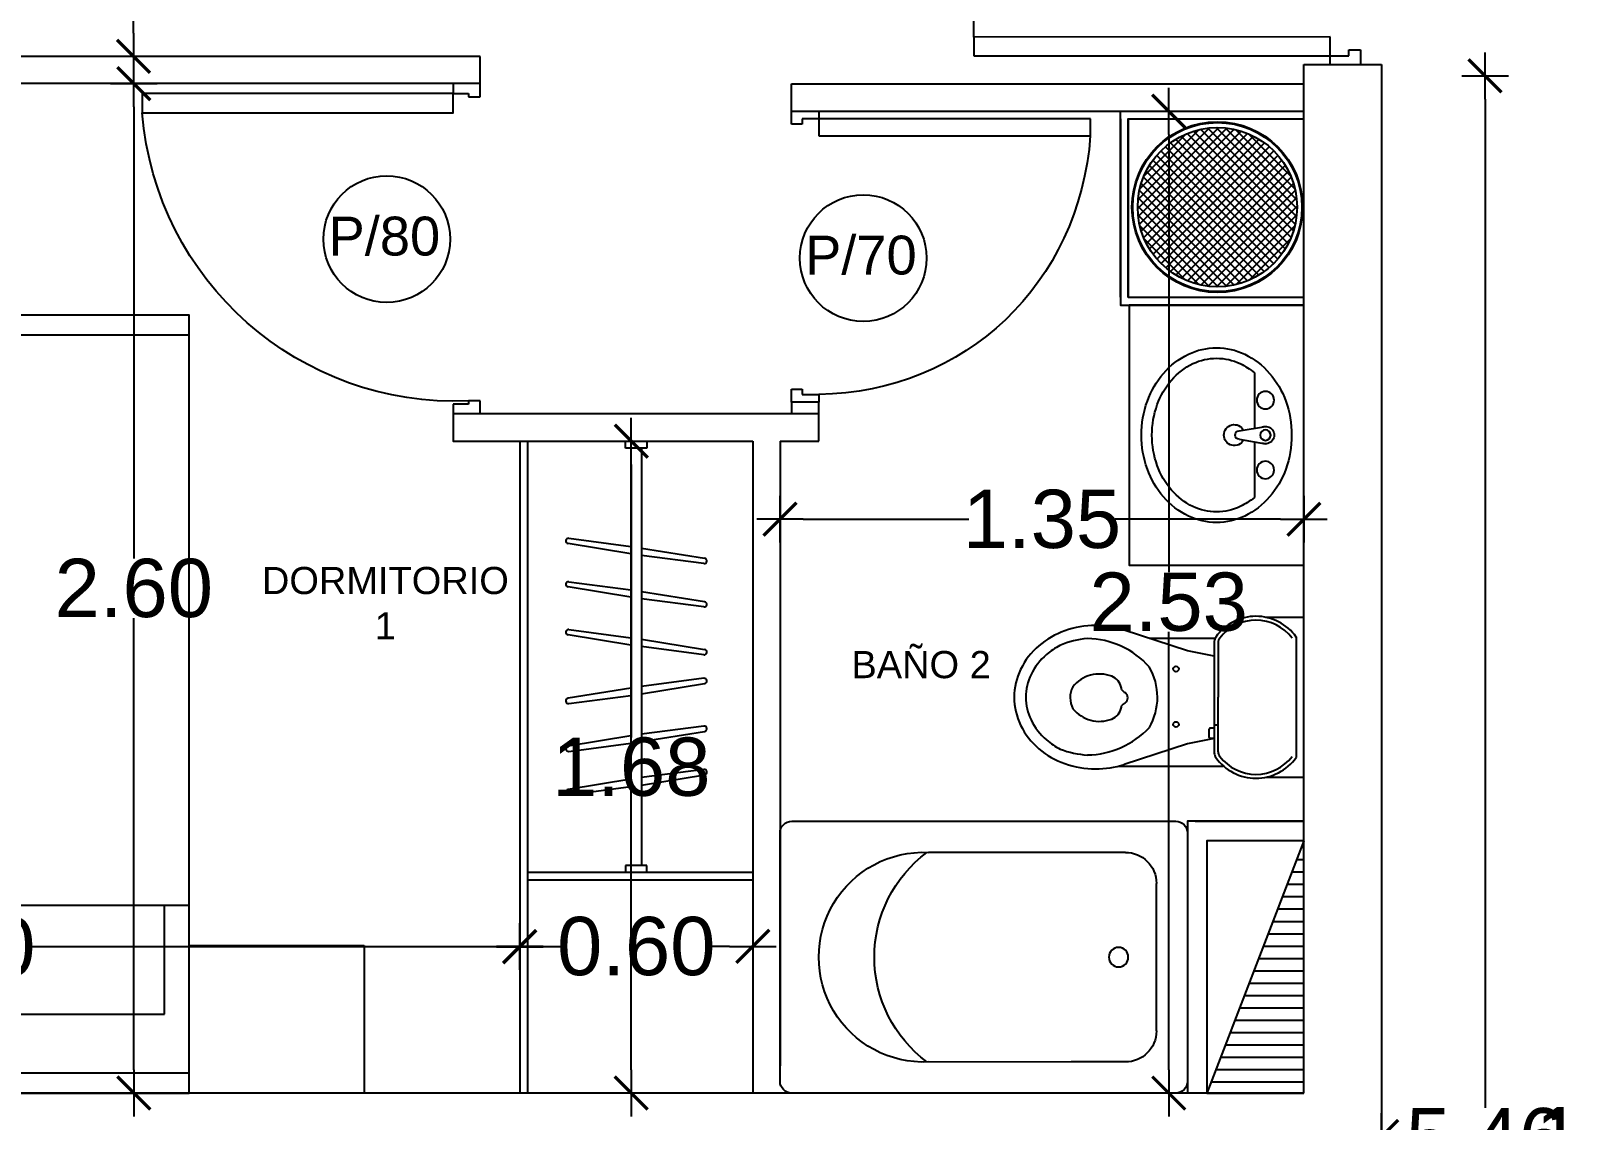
# Model space of a CAD drawing. Header units: millimetres. Extents: x 1217 to 2428, y 234 to 644.
# Drawn here: x 2355.761 to 2359.741, y 478.959 to 481.761 of the extents above; entities that cross this region are included whole.
import ezdxf

# ---------------------------------------------------------------- set-up
doc = ezdxf.new("R2010")
doc.units = ezdxf.units.MM
doc.layers.get('0').update_dxf_attribs({"lineweight": 5})
for name, color, linetype in [('0.1', 251, 'Continuous'), ('0.3', 6, 'Continuous'), ('ARTEFACTOS', 4, 'Continuous'), ('COTAS INTERIORES', 3, 'Continuous'), ('Ejes', 8, 'Continuous'), ('muros', 7, 'Continuous'), ('PUERTAS', 2, 'Continuous'), ('SHAFT', 3, 'Continuous'), ('Texto', 1, 'Continuous')]:
    doc.layers.add(name, color=color, linetype=linetype)
doc.styles.add('INTERARQ', font='arial.ttf')
doc.styles.get("Standard").update_dxf_attribs({"font": 'arial.ttf'})
doc.dimstyles.new('ESCALA_1-50', dxfattribs={"dimtxt": 0.15, "dimasz": 0.06, "dimexe": 0.18, "dimexo": 0.0625, "dimgap": 0, "dimtad": 0, "dimtih": 1, "dimtoh": 1, "dimzin": 0, "dimdsep": 46, "dimtxsty": 'INTERARQ', "dimblk": 'DIMTICK', "dimcen": 0, "dimse1": 1, "dimse2": 1, "dimclrd": 256, "dimclre": 1, "dimclrt": 2, "dimadec": 0, "dimazin": 0, "dimtfac": 4.5, "dimtofl": 0, "dimtmove": 2, "dimatfit": 3, "dimldrblk": 'DIMTICK', "dimfxl": 1, "dimtolj": 1, "dimtzin": 0, "dimarcsym": 0})

# ---------------------------------------------------------------- blocks, each defined once
blk = doc.blocks.new('FGFGFGFG')
at = {"layer": 'PUERTAS'}
for p, q in [((381629.7039, 7752655.4584), (381629.6607, 7752655.4584)), ((381629.6607, 7752655.4584), (381629.6608, 7752654.6488)), ((381629.704, 7752654.638), (381629.7039, 7752655.4584)), ((381629.6608, 7752654.6488), (381629.6608, 7752654.5949)), ((381630.4704, 7752654.5949), (381630.4704, 7752654.6488)), ((381629.6406, 7752654.638), (381629.6608, 7752654.638)), ((381629.6608, 7752654.638), (381629.704, 7752654.638)), ((381630.4906, 7752654.638), (381630.4704, 7752654.638)), ((381629.6608, 7752654.5949), (381629.6742, 7752654.5949)), ((381629.6742, 7752654.5949), (381629.6742, 7752654.568)), ((381630.4569, 7752654.5949), (381630.4704, 7752654.5949)), ((381630.4569, 7752654.568), (381630.4569, 7752654.5949)), ((381629.6742, 7752654.568), (381629.6406, 7752654.568)), ((381630.4906, 7752654.568), (381630.4569, 7752654.568))]:
    blk.add_line(p, q, dxfattribs=at)
at = {"layer": 'PUERTAS', "extrusion": (0, 0, -1)}
blk.add_ellipse((381629.5735, 7752654.5673), major_axis=(0.7057, 0.6681), ratio=0.836444, start_param=-0.755704, end_param=0.755704, dxfattribs=at)
blk = doc.blocks.new('P80')
at = {"layer": 'PUERTAS'}
for p, q in [((-0.07, 0.825), (-0.07, 0.85)), ((0, 0.85), (0, 0.8162)), ((-0.03, 0.825), (-0.07, 0.825)), ((-0.03, 0.8162), (-0.03, 0.825)), ((0, 0.8162), (-0.03, 0.8162)), ((-0.07, 0.025), (-0.03, 0.025)), ((-0.07, 0), (-0.07, 0.025)), ((-0.03, 0.0338), (0, 0.0338)), ((-0.03, 0.025), (-0.03, 0.0338)), ((0, 0.0338), (0, 0))]:
    blk.add_line(p, q, dxfattribs=at)
blk.add_lwpolyline([(-0.87, 0.075), (-0.07, 0.075), (-0.07, 0.025), (-0.87, 0.025)], close=True, dxfattribs=at)
blk.add_arc((-0.0663, 0.0108), 0.8063, 87.4193, 175.4329, dxfattribs=at)
blk = doc.blocks.new('Cama 2Pl')
at = {"layer": 'ARTEFACTOS'}
for p, q in [((-1.9512, -0.8), (-1.9512, 0.8)), ((-0.4826, 0.8), (-0.4826, -0.3174)), ((-0.0508, 0.8), (-0.0508, -0.8)), ((-0.2032, 0.7365), (-0.4826, 0.7365)), ((-0.2032, 0.0381), (-0.2032, 0.7365)), ((0, 0), (-2.002, 0)), ((-0.4826, 0.0381), (-0.2032, 0.0381)), ((-0.2032, -0.0381), (-0.4826, -0.0381)), ((-0.2032, -0.7365), (-0.2032, -0.0381)), ((-0.4826, -0.3174), (-0.9652, -0.8)), ((-0.9652, -0.8), (-0.9652, -0.3174)), ((-0.9652, -0.3174), (-0.4826, -0.3174)), ((-0.5842, -0.419), (-0.5842, -0.7365)), ((-0.5842, -0.7365), (-0.2032, -0.7365))]:
    blk.add_line(p, q, dxfattribs=at)
for points in [[(-0.38, 1.25), (0, 1.25), (0, 0.8), (-0.38, 0.8), (-0.38, 1.25)], [(-0.38, -1.25), (0, -1.25), (0, -0.8), (-0.38, -0.8), (-0.38, -1.25)]]:
    blk.add_lwpolyline(points, dxfattribs=at)
blk.add_lwpolyline([(0, -0.8), (0, 0.8), (-2.002, 0.8), (-2.002, -0.8)], close=True, dxfattribs=at)
blk = doc.blocks.new('Van1-pla')
at = {"color": 8}
for p, q in [((-1.41, 37.99), (-2.71, 45.49)), ((0.99, 37.99), (2.29, 45.49)), ((-2.16, 42.32), (-18.03, 42.32)), ((17.6, 42.32), (1.74, 42.32))]:
    blk.add_line(p, q, dxfattribs=at)
blk.add_lwpolyline([(-25.21, 31.5, 0.112687), (-23.37, 23.44, 0.103282), (-17.89, 16.3, 0.092276), (-9.94, 11.68, 0.085761), (-0.21, 10, 0.085761), (9.52, 11.68, 0.092276), (17.47, 16.3, 0.103282), (22.95, 23.44, 0.112687), (24.79, 31.5, 0.112687), (22.95, 39.56, 0.103282), (17.47, 46.7, 0.092276), (9.52, 51.32, 0.085761), (-0.21, 53, 0.085761), (-9.94, 51.32, 0.092276), (-17.89, 46.7, 0.103282), (-23.37, 39.56, 0.112687)], format="xyb", close=True, dxfattribs=at)
for points in [[(-18.03, 42.32, 0.063934), (-20.67, 38.26, 0.112687), (-22.21, 31.5, 0.112687)], [(-22.21, 31.5, 0.112687), (-20.67, 24.74, 0.103282), (-15.93, 18.57, 0.092276), (-8.94, 14.51, 0.085761), (-0.21, 13, 0.085761), (8.51, 14.51, 0.092276), (15.51, 18.57, 0.103282), (20.25, 24.74, 0.112687), (21.79, 31.5, 0.112687), (20.25, 38.26, 0.063934), (17.6, 42.32, 0.092276)]]:
    blk.add_lwpolyline(points, format="xyb", dxfattribs=at)
for centre, radius in [((-10.21, 45.49), 2.5), ((-0.21, 45.49), 1.5), ((9.79, 45.49), 2.5)]:
    blk.add_circle(centre, radius, dxfattribs=at)
for centre, radius, start, end in [((-0.21, 45.49), 2.5, 340.3329, 199.6671), ((-0.21, 36.6), 3, 118.1824, 61.8176), ((-0.21, 37.99), 1.2, 180, 0)]:
    blk.add_arc(centre, radius, start, end, dxfattribs=at)
blk = doc.blocks.new('vmxvm')
at = {"layer": 'ARTEFACTOS'}
for p, q in [((384488.8948, 7753140.0279, 0), (384489.2744, 7753140.0279, 0)), ((384488.8149, 7753139.9479, 0), (384488.8149, 7753139.8085, 0)), ((384489.3543, 7753139.9479, 0), (384489.3543, 7753139.8085, 0)), ((384488.735, 7753139.8085, 0), (384488.735, 7753139.089, 0)), ((384488.8149, 7753139.8085, 0), (384488.8146, 7753139.4288, 0)), ((384489.3543, 7753139.8085, 0), (384489.3543, 7753139.441, 0)), ((384489.4342, 7753139.089, 0), (384489.4342, 7753139.8085, 0)), ((384488.765, 7753139.059, 0), (384489.4042, 7753139.059, 0))]:
    blk.add_line(p, q, dxfattribs=at)
at = {"layer": 'ARTEFACTOS', "elevation": 0}
blk.add_lwpolyline([(384489.4342, 7753139.8085), (384489.4342, 7753140.0778, 0.414214), (384489.4042, 7753140.1078), (384488.765, 7753140.1078, 0.414214), (384488.735, 7753140.0778), (384488.735, 7753139.8085)], format="xyb", dxfattribs=at)
at = {"layer": 'ARTEFACTOS'}
blk.add_circle((384489.0846, 7753139.9305, 0), 0.025, dxfattribs=at)
for centre, radius, start, end in [((384488.8948, 7753139.9479, 0), 0.0799, 90, 180), ((384489.2744, 7753139.9479, 0), 0.0799, 0, 90), ((384489.0846, 7753139.4288, 0), 0.27, 177.4079, 2.5921), ((384489.0846, 7753139.6386, 0), 0.3366, 216.7598, 323.2402), ((384488.765, 7753139.089, 0), 0.03, 180, 270), ((384489.4042, 7753139.089, 0), 0.03, 270, 0)]:
    blk.add_arc(centre, radius, start, end, dxfattribs=at)
blk = doc.blocks.new('wc')
at = {"layer": 'ARTEFACTOS', "color": 8}
for p, q in [((0.0667, 0.3584), (-0.0303, 0.3584)), ((0.4474, 0.3297), (0.1774, 0.3297)), ((0.2693, 0.2723), (0.4328, 0.3255)), ((-0.0104, -0.0028), (-0.0104, 0.3078)), ((0.1906, 0.2929), (0.1906, 0.1525)), ((0.2006, 0.0088), (0.2006, 0.2962)), ((0.2006, 0.2586), (0.2693, 0.2723)), ((0.2006, 0.2584), (0.2115, 0.2584)), ((0.2135, 0.2564), (0.2135, 0.2345)), ((0.2006, 0.2232), (0.1906, 0.2232)), ((0.2006, 0.2325), (0.2115, 0.2325)), ((0.1906, 0.0121), (0.1906, 0.1525)), ((0.2006, 0.0464), (0.2693, 0.0327)), ((0.1867, 0.0003), (0.1863, 0.0003)), ((0.3689, 0.0003), (0.1987, 0.0003)), ((0.2693, 0.0327), (0.4328, -0.0205)), ((0.0684, -0.0537), (-0.0303, -0.0537))]:
    blk.add_line(p, q, dxfattribs=at)
for centre in [(0.2994, 0.2224), (0.2994, 0.0796)]:
    blk.add_circle(centre, 0.00699, dxfattribs=at)
for centre, radius, start, end in [((0.0933, 0.2339), 0.1272, 35.4669, 144.5331), ((0.0933, 0.2339), 0.1172, 37.3062, 142.6938), ((0.5066, 0.0988), 0.2384, 90, 108.0194), ((0.5066, 0.0988), 0.2384, 70.5417, 90), ((0.5159, 0.125), 0.2106, 49.5378, 70.5417), ((0.1706, 0.2929), 0.02, 0, 37.3062), ((0.1806, 0.2962), 0.02, 0, 35.4669), ((0.5327, 0.0739), 0.2274, 91.2506, 136.4359), ((0.5124, 0.0619), 0.2399, 69.233, 86.3288), ((0.5159, 0.125), 0.1806, 49.5378, 63.1436), ((0.5301, 0.1418), 0.1886, 25.9026, 49.5378), ((0.2115, 0.2564), 0.002, 0, 90), ((0.5301, 0.1418), 0.1586, 25.9026, 49.5378), ((0.2115, 0.2345), 0.002, 270, 0), ((0.5031, 0.1526), 0.156, 149.9827, 210.1211), ((0.4793, 0.1715), 0.0399, 110.9889, 170.0192), ((0.4966, 0.1263), 0.0883, 39.3794, 110.9889), ((0.5522, 0.1525), 0.1341, 0, 25.9026), ((0.5522, 0.1525), 0.164, 0, 25.9026), ((0.4398, 0.1536), 0.0161, 125.934, 233.3996), ((0.4202, 0.187), 0.0227, 296.4163, 327.7225), ((0.5047, 0.167), 0.0658, 170.0192, 173.1517), ((0.5102, 0.1534), 0.0618, 333.0725, 27.908), ((0.4202, 0.1202), 0.0227, 32.2775, 64.0078), ((0.5047, 0.1402), 0.0658, 186.8483, 189.9808), ((0.4793, 0.1357), 0.0399, 189.9808, 249.0111), ((0.4966, 0.1809), 0.0883, 249.0111, 321.1211), ((0.5522, 0.1525), 0.1341, 334.0974, 0), ((0.5522, 0.1525), 0.164, 334.0974, 0), ((0.5301, 0.1632), 0.1586, 310.4622, 334.0974), ((0.5301, 0.1632), 0.1886, 310.4622, 334.0974), ((0.5315, 0.2205), 0.2193, 221.8152, 269.0461), ((0.5159, 0.18), 0.1806, 297.1692, 310.4622), ((0.1706, 0.0121), 0.02, 322.6938, 0), ((0.1806, 0.0088), 0.02, 324.5331, 0), ((0.5116, 0.2113), 0.2107, 274.4195, 294.2912), ((0.5159, 0.18), 0.2106, 289.4583, 310.4622), ((0.0933, 0.0711), 0.1272, 215.4669, 324.5331), ((0.0933, 0.0711), 0.1172, 217.3062, 322.6938), ((0.5066, 0.2062), 0.2384, 251.9806, 270), ((0.5066, 0.2062), 0.2384, 270, 289.4583)]:
    blk.add_arc(centre, radius, start, end, dxfattribs=at)
blk = doc.blocks.new('DFDFDFDFDDFGGG')
at = {"layer": 'PUERTAS'}
for p, q in [((381629.6763, 7752659.5205), (381629.6427, 7752659.5205)), ((381629.6763, 7752659.4936), (381629.6763, 7752659.5205)), ((381630.359, 7752659.5205), (381630.359, 7752659.4936)), ((381630.3927, 7752659.5205), (381630.359, 7752659.5205)), ((381629.6629, 7752659.4936), (381629.6763, 7752659.4936)), ((381629.6629, 7752659.4505), (381629.6629, 7752659.4936)), ((381630.359, 7752659.4936), (381630.3725, 7752659.4936)), ((381630.3725, 7752659.4936), (381630.3725, 7752659.4505)), ((381629.6427, 7752659.4505), (381629.6629, 7752659.4505)), ((381629.6628, 7752658.7508), (381629.6629, 7752659.4505)), ((381629.6629, 7752659.4505), (381629.7061, 7752659.4505)), ((381629.7061, 7752659.4505), (381629.706, 7752658.7508)), ((381630.3725, 7752659.4505), (381630.3927, 7752659.4505)), ((381629.706, 7752658.7508), (381629.6628, 7752658.7508))]:
    blk.add_line(p, q, dxfattribs=at)
blk.add_ellipse((381629.5787, 7752659.5294), major_axis=(-0.6336, 0.5233), ratio=0.91419, start_param=2.378631, end_param=3.775075, dxfattribs=at)
blk = doc.blocks.new('DIMTICK')
at = {"color": 1}
for p, q in [((0, 1), (0, -1)), ((-1, 0), (1, 0))]:
    blk.add_line(p, q, dxfattribs=at)
at = {"color": 3, "const_width": 0.141}
blk.add_lwpolyline([(0.707, 0.707), (-0.707, -0.707)], dxfattribs=at)
blk = doc.blocks.new('*D552')
at = {"layer": 'COTAS INTERIORES', "lineweight": -2, "ltscale": 3, "transparency": 16777216}
for p, q in [((2359.2975, 478.9161), (2359.6509, 478.9161)), ((2360.3794, 478.9161), (2360.0259, 478.9161))]:
    blk.add_line(p, q, dxfattribs=at)
at = {"layer": 'Defpoints', "color": 0, "ltscale": 3, "transparency": 16777216}
for p in [(2359.2375, 479.4542, 0), (2360.4394, 479.4542, 0), (2359.2375, 478.9161)]:
    blk.add_point(p, dxfattribs=at)
at = {"layer": 'COTAS INTERIORES', "lineweight": -2, "ltscale": 3, "transparency": 16777216, "xscale": 0.06, "yscale": 0.06, "zscale": 0.06, "rotation": 180}
blk.add_blockref('DIMTICK', (2359.2375, 478.9161), dxfattribs=at)
at = {"layer": 'COTAS INTERIORES', "lineweight": -2, "ltscale": 3, "transparency": 16777216, "xscale": 0.06, "yscale": 0.06, "zscale": 0.06}
blk.add_blockref('DIMTICK', (2360.4394, 478.9161), dxfattribs=at)
at = {"layer": 'COTAS INTERIORES', "color": 2, "ltscale": 3, "transparency": 16777216, "insert": (2359.8384, 478.9161), "char_height": 0.15, "attachment_point": 5, "style": 'INTERARQ'}
blk.add_mtext('\\A1;1.20', dxfattribs=at)
blk = doc.blocks.new('*D694')
at = {"layer": 'COTAS INTERIORES', "lineweight": -2, "ltscale": 3, "transparency": 16777216}
for p, q in [((2359.5038, 481.5857), (2359.5038, 478.9902)), ((2359.5038, 476.2415), (2359.5038, 478.837))]:
    blk.add_line(p, q, dxfattribs=at)
at = {"layer": 'Defpoints', "color": 0, "ltscale": 3, "transparency": 16777216}
for p in [(2359.2375, 481.6457, 0), (2359.2375, 476.1815, 0), (2359.5038, 476.1815)]:
    blk.add_point(p, dxfattribs=at)
at = {"layer": 'COTAS INTERIORES', "lineweight": -2, "ltscale": 3, "transparency": 16777216, "xscale": 0.06, "yscale": 0.06, "zscale": 0.06}
for p, rotation in [((2359.5038, 481.6457), 90), ((2359.5038, 476.1815), 270)]:
    blk.add_blockref('DIMTICK', p, dxfattribs=dict(at, rotation=rotation))
at = {"layer": 'COTAS INTERIORES', "color": 2, "ltscale": 3, "transparency": 16777216, "insert": (2359.5038, 478.9136), "char_height": 0.15, "attachment_point": 5, "style": 'INTERARQ'}
blk.add_mtext('\\A1;5.46', dxfattribs=at)
blk = doc.blocks.new('*D385')
at = {"layer": 'COTAS INTERIORES', "lineweight": -2, "ltscale": 3, "transparency": 16777216}
for p, q in [((2356.0248, 484.3657), (2356.0248, 483.1373)), ((2356.0248, 481.7557), (2356.0248, 482.984))]:
    blk.add_line(p, q, dxfattribs=at)
at = {"layer": 'Defpoints', "color": 0, "ltscale": 3, "transparency": 16777216}
for p in [(2356.0248, 484.4257), (2356.5268, 484.4257, 0), (2356.6032, 481.6957, 0)]:
    blk.add_point(p, dxfattribs=at)
at = {"layer": 'COTAS INTERIORES', "lineweight": -2, "ltscale": 3, "transparency": 16777216, "xscale": 0.06, "yscale": 0.06, "zscale": 0.06}
for p, rotation in [((2356.0248, 484.4257), 90), ((2356.0248, 481.6957), 270)]:
    blk.add_blockref('DIMTICK', p, dxfattribs=dict(at, rotation=rotation))
at = {"layer": 'COTAS INTERIORES', "color": 2, "ltscale": 3, "transparency": 16777216, "insert": (2356.0248, 483.0607), "char_height": 0.15, "attachment_point": 5, "style": 'INTERARQ'}
blk.add_mtext('\\A1;2.73', dxfattribs=at)
blk = doc.blocks.new('*D386')
at = {"layer": 'COTAS INTERIORES', "lineweight": -2, "ltscale": 3, "transparency": 16777216}
for p, q in [((2354.1784, 482.0509), (2355.3221, 482.0509)), ((2356.8575, 482.0509), (2355.7138, 482.0509))]:
    blk.add_line(p, q, dxfattribs=at)
at = {"layer": 'Defpoints', "color": 0, "ltscale": 3, "transparency": 16777216}
for p in [(2356.9175, 482.0509), (2354.1184, 481.8105, 0), (2356.9175, 481.6957, 0)]:
    blk.add_point(p, dxfattribs=at)
at = {"layer": 'COTAS INTERIORES', "lineweight": -2, "ltscale": 3, "transparency": 16777216, "xscale": 0.06, "yscale": 0.06, "zscale": 0.06, "rotation": 180}
blk.add_blockref('DIMTICK', (2354.1184, 482.0509), dxfattribs=at)
at = {"layer": 'COTAS INTERIORES', "lineweight": -2, "ltscale": 3, "transparency": 16777216, "xscale": 0.06, "yscale": 0.06, "zscale": 0.06}
blk.add_blockref('DIMTICK', (2356.9175, 482.0509), dxfattribs=at)
at = {"layer": 'COTAS INTERIORES', "color": 2, "ltscale": 3, "transparency": 16777216, "insert": (2355.518, 482.0509), "char_height": 0.15, "attachment_point": 5, "style": 'INTERARQ'}
blk.add_mtext('\\A1;2.80', dxfattribs=at)
blk = doc.blocks.new('*D391')
at = {"layer": 'COTAS INTERIORES', "lineweight": -2, "ltscale": 3, "transparency": 16777216}
for p, q in [((2356.0258, 481.5657), (2356.0258, 480.4035)), ((2356.0258, 479.0882), (2356.0258, 480.2503))]:
    blk.add_line(p, q, dxfattribs=at)
at = {"layer": 'Defpoints', "color": 0, "ltscale": 3, "transparency": 16777216}
for p in [(2356.0246, 481.6257, 0), (2356.0258, 479.0282), (2356.2733, 479.0282, 0)]:
    blk.add_point(p, dxfattribs=at)
at = {"layer": 'COTAS INTERIORES', "lineweight": -2, "ltscale": 3, "transparency": 16777216, "xscale": 0.06, "yscale": 0.06, "zscale": 0.06}
for p, rotation in [((2356.0258, 481.6257), 90), ((2356.0258, 479.0282), 270)]:
    blk.add_blockref('DIMTICK', p, dxfattribs=dict(at, rotation=rotation))
at = {"layer": 'COTAS INTERIORES', "color": 2, "ltscale": 3, "transparency": 16777216, "insert": (2356.0258, 480.3269), "char_height": 0.15, "attachment_point": 5, "style": 'INTERARQ'}
blk.add_mtext('\\A1;2.60', dxfattribs=at)
blk = doc.blocks.new('*D392')
at = {"layer": 'COTAS INTERIORES', "lineweight": -2, "ltscale": 3, "transparency": 16777216}
for p, q in [((2354.1784, 479.4041), (2355.3729, 479.4041)), ((2356.959, 479.4041), (2355.7645, 479.4041))]:
    blk.add_line(p, q, dxfattribs=at)
at = {"layer": 'Defpoints', "color": 0, "ltscale": 3, "transparency": 16777216}
for p in [(2354.1184, 479.6418, 0), (2357.019, 479.6418, 0), (2357.019, 479.4041)]:
    blk.add_point(p, dxfattribs=at)
at = {"layer": 'COTAS INTERIORES', "lineweight": -2, "ltscale": 3, "transparency": 16777216, "xscale": 0.06, "yscale": 0.06, "zscale": 0.06, "rotation": 180}
blk.add_blockref('DIMTICK', (2354.1184, 479.4041), dxfattribs=at)
at = {"layer": 'COTAS INTERIORES', "lineweight": -2, "ltscale": 3, "transparency": 16777216, "xscale": 0.06, "yscale": 0.06, "zscale": 0.06}
blk.add_blockref('DIMTICK', (2357.019, 479.4041), dxfattribs=at)
at = {"layer": 'COTAS INTERIORES', "color": 2, "ltscale": 3, "transparency": 16777216, "insert": (2355.5687, 479.4041), "char_height": 0.15, "attachment_point": 5, "style": 'INTERARQ'}
blk.add_mtext('\\A1;2.90', dxfattribs=at)
blk = doc.blocks.new('*D393')
at = {"layer": 'COTAS INTERIORES', "lineweight": -2, "ltscale": 3, "transparency": 16777216}
for p, q in [((2357.079, 479.4054), (2357.1244, 479.4054)), ((2357.559, 479.4054), (2357.5135, 479.4054))]:
    blk.add_line(p, q, dxfattribs=at)
at = {"layer": 'Defpoints', "color": 0, "ltscale": 3, "transparency": 16777216}
for p in [(2357.019, 480.7057, 0), (2357.619, 480.7057, 0), (2357.619, 479.4054)]:
    blk.add_point(p, dxfattribs=at)
at = {"layer": 'COTAS INTERIORES', "lineweight": -2, "ltscale": 3, "transparency": 16777216, "xscale": 0.06, "yscale": 0.06, "zscale": 0.06, "rotation": 180}
blk.add_blockref('DIMTICK', (2357.019, 479.4054), dxfattribs=at)
at = {"layer": 'COTAS INTERIORES', "lineweight": -2, "ltscale": 3, "transparency": 16777216, "xscale": 0.06, "yscale": 0.06, "zscale": 0.06}
blk.add_blockref('DIMTICK', (2357.619, 479.4054), dxfattribs=at)
at = {"layer": 'COTAS INTERIORES', "color": 2, "ltscale": 3, "transparency": 16777216, "insert": (2357.319, 479.4054), "char_height": 0.15, "attachment_point": 5, "style": 'INTERARQ'}
blk.add_mtext('\\A1;0.60', dxfattribs=at)
blk = doc.blocks.new('*D394')
at = {"layer": 'COTAS INTERIORES', "lineweight": -2, "ltscale": 3, "transparency": 16777216}
for p, q in [((2357.3061, 480.6457), (2357.3061, 479.9435)), ((2357.3061, 479.0882), (2357.3061, 479.7903))]:
    blk.add_line(p, q, dxfattribs=at)
at = {"layer": 'Defpoints', "color": 0, "ltscale": 3, "transparency": 16777216}
for p in [(2356.9565, 480.7057, 0), (2356.9565, 479.0282, 0), (2357.3061, 479.0282)]:
    blk.add_point(p, dxfattribs=at)
at = {"layer": 'COTAS INTERIORES', "lineweight": -2, "ltscale": 3, "transparency": 16777216, "xscale": 0.06, "yscale": 0.06, "zscale": 0.06}
for p, rotation in [((2357.3061, 480.7057), 90), ((2357.3061, 479.0282), 270)]:
    blk.add_blockref('DIMTICK', p, dxfattribs=dict(at, rotation=rotation))
at = {"layer": 'COTAS INTERIORES', "color": 2, "ltscale": 3, "transparency": 16777216, "insert": (2357.3061, 479.8669), "char_height": 0.15, "attachment_point": 5, "style": 'INTERARQ'}
blk.add_mtext('\\A1;1.68', dxfattribs=at)
blk = doc.blocks.new('*D395')
at = {"layer": 'COTAS INTERIORES', "lineweight": -2, "ltscale": 3, "transparency": 16777216}
for p, q in [((2357.749, 480.5046), (2358.1749, 480.5046)), ((2358.9775, 480.5046), (2358.5515, 480.5046))]:
    blk.add_line(p, q, dxfattribs=at)
at = {"layer": 'Defpoints', "color": 0, "ltscale": 3, "transparency": 16777216}
for p in [(2357.689, 480.5046, 0), (2359.0375, 480.5046, 0), (2359.0375, 480.5046)]:
    blk.add_point(p, dxfattribs=at)
at = {"layer": 'COTAS INTERIORES', "lineweight": -2, "ltscale": 3, "transparency": 16777216, "xscale": 0.06, "yscale": 0.06, "zscale": 0.06, "rotation": 180}
blk.add_blockref('DIMTICK', (2357.689, 480.5046), dxfattribs=at)
at = {"layer": 'COTAS INTERIORES', "lineweight": -2, "ltscale": 3, "transparency": 16777216, "xscale": 0.06, "yscale": 0.06, "zscale": 0.06}
blk.add_blockref('DIMTICK', (2359.0375, 480.5046), dxfattribs=at)
at = {"layer": 'COTAS INTERIORES', "color": 2, "ltscale": 3, "transparency": 16777216, "insert": (2358.3632, 480.5046), "char_height": 0.15, "attachment_point": 5, "style": 'INTERARQ'}
blk.add_mtext('\\A1;1.35', dxfattribs=at)
blk = doc.blocks.new('*D396')
at = {"layer": 'COTAS INTERIORES', "lineweight": -2, "ltscale": 3, "transparency": 16777216}
for p, q in [((2358.6894, 481.4948), (2358.6894, 480.3682)), ((2358.6894, 479.0882), (2358.6894, 480.2149))]:
    blk.add_line(p, q, dxfattribs=at)
at = {"layer": 'Defpoints', "color": 0, "ltscale": 3, "transparency": 16777216}
for p in [(2358.5649, 481.5548, 0), (2358.5649, 479.0282, 0), (2358.6894, 479.0282)]:
    blk.add_point(p, dxfattribs=at)
at = {"layer": 'COTAS INTERIORES', "lineweight": -2, "ltscale": 3, "transparency": 16777216, "xscale": 0.06, "yscale": 0.06, "zscale": 0.06}
for p, rotation in [((2358.6894, 481.5548), 90), ((2358.6894, 479.0282), 270)]:
    blk.add_blockref('DIMTICK', p, dxfattribs=dict(at, rotation=rotation))
at = {"layer": 'COTAS INTERIORES', "color": 2, "ltscale": 3, "transparency": 16777216, "insert": (2358.6894, 480.2915), "char_height": 0.15, "attachment_point": 5, "style": 'INTERARQ'}
blk.add_mtext('\\A1;2.53', dxfattribs=at)

msp = doc.modelspace()

# ---------------------------------------------------------------- hatches: boundary and pattern name
at = {"layer": '0.1'}
h = msp.add_hatch(dxfattribs=at)
h.set_pattern_fill('ANSI37', color=256, scale=0.005, angle=-180, style=0)
h.set_pattern_definition([(225, (2330.729117, 491.634658), (0.011225237, -0.011225237), []), (315, (2330.729117, 491.634658), (0.011225237, 0.011225237), [])])
h.paths.add_polyline_path([(2358.60966, 481.30794, -0.0189559), (2358.61025, 481.32347), (2359.01908, 481.32331, -0.0187556), (2359.01966, 481.30794, -1)])
h.paths.add_polyline_path([(2358.61025, 481.32347, -0.0963417), (2358.63097, 481.39895), (2358.99835, 481.39895, -0.0965438), (2359.01908, 481.32331)])
h.paths.add_polyline_path([(2358.63097, 481.39895, -0.6205603), (2358.99835, 481.39895)])
at = {"layer": 'SHAFT'}
h = msp.add_hatch(dxfattribs=at)
h.set_pattern_fill('ANSI31', color=256, scale=0.01, angle=-225, style=0)
h.set_pattern_definition([(180, (7755476.798025, -384080.878234), (-4e-17, -0.03174976396298), [])])
h.paths.add_polyline_path([(2359.03748, 479.02823), (2359.03748, 479.67746), (2358.78778, 479.02823)])

# ---------------------------------------------------------------- linework, layer by layer
at = {"layer": '0.1', "elevation": 0}
for points in [[(2358.56493, 481.07582), (2358.56493, 481.55489), (2359.03748, 481.55489)], [(2358.56493, 481.53489), (2358.56493, 481.05582), (2359.03748, 481.05582)], [(2358.58493, 481.07582), (2358.58493, 481.53489), (2359.03748, 481.53489)], [(2358.58493, 481.53489), (2358.58493, 481.07582), (2359.03748, 481.07582)], [(2359.03748, 481.05582), (2358.588, 481.05582), (2358.588, 480.38662), (2359.03748, 480.38662)]]:
    msp.add_lwpolyline(points, dxfattribs=at)
at = {"layer": '0.1', "linetype": 'ByBlock', "elevation": 0}
msp.add_lwpolyline([(2359.03748, 479.67746), (2358.78778, 479.02823)], dxfattribs=at)
at = {"layer": '0.1'}
for radius in [0.21974, 0.2175, 0.205]:
    msp.add_circle((2358.81466, 481.30794, 0), radius, dxfattribs=at)
at = {"layer": '0.3'}
for p, q in [((2356.91754, 481.6957, 0), (2354.07841, 481.6957, 0)), ((2356.91754, 481.6257, 0), (2356.91754, 481.6957, 0)), ((2356.91754, 481.6257, 0), (2354.07841, 481.6257, 0)), ((2357.61897, 480.70571, 0), (2357.61897, 479.02817, 0)), ((2357.68897, 480.70571, 0), (2357.68897, 479.09815, 0))]:
    msp.add_line(p, q, dxfattribs=at)
at = {"layer": '0.3', "elevation": 0}
for points in [[(2357.71896, 481.62489), (2359.03748, 481.62489)], [(2357.71896, 481.55489), (2357.71896, 481.62489)], [(2357.71896, 481.55489), (2359.03748, 481.55489)], [(2357.78888, 480.77578), (2356.84754, 480.7757), (2356.84754, 480.7057), (2357.61897, 480.70571)], [(2357.78888, 480.70571), (2357.78888, 480.80578), (2357.71896, 480.80578), (2357.71897, 480.77578)], [(2357.68897, 480.70571), (2357.78888, 480.70571)], [(2359.03748, 479.7274), (2358.73783, 479.7274), (2358.73783, 479.02823)], [(2358.75773, 479.7274), (2359.03748, 479.7274)], [(2359.03748, 479.02823), (2359.03748, 479.67746), (2358.78778, 479.67746), (2358.78778, 479.02823), (2359.03748, 479.02823)]]:
    msp.add_lwpolyline(points, dxfattribs=at)
at = {"layer": 'ARTEFACTOS'}
for p, q in [((2357.01898, 480.7057, 0), (2357.01898, 479.02823, 0)), ((2357.03898, 480.7057, 0), (2357.03898, 479.02823, 0)), ((2357.29147, 480.68737, 0), (2357.29147, 480.7057, 0)), ((2357.34647, 480.7057, 0), (2357.34647, 480.68737, 0)), ((2357.34647, 480.68737, 0), (2357.29147, 480.68737, 0)), ((2357.34647, 480.68737, 0), (2357.29147, 480.68737, 0)), ((2357.30522, 480.68737, 0), (2357.30522, 479.61407, 0)), ((2357.30522, 480.68737, 0), (2357.30522, 479.61407, 0)), ((2357.33272, 480.68737, 0), (2357.33272, 479.61407, 0)), ((2357.33272, 480.68737, 0), (2357.33272, 479.61407, 0)), ((2357.30522, 480.41568, 0), (2357.1433, 480.44206, 0)), ((2357.30522, 480.41568, 0), (2357.1433, 480.44206, 0)), ((2357.1453, 480.45566, 0), (2357.30522, 480.43463, 0)), ((2357.1453, 480.45566, 0), (2357.30522, 480.43463, 0)), ((2357.33272, 480.43063, 0), (2357.49465, 480.40424, 0)), ((2357.33272, 480.43063, 0), (2357.49465, 480.40424, 0)), ((2357.49264, 480.39064, 0), (2357.33272, 480.41167, 0)), ((2357.49264, 480.39064, 0), (2357.33272, 480.41167, 0)), ((2357.1453, 480.34405, 0), (2357.30522, 480.32302, 0)), ((2357.1453, 480.34405, 0), (2357.30522, 480.32302, 0)), ((2357.30522, 480.30406, 0), (2357.1433, 480.33044, 0)), ((2357.30522, 480.30406, 0), (2357.1433, 480.33044, 0)), ((2357.33272, 480.31901, 0), (2357.49465, 480.29263, 0)), ((2357.33272, 480.31901, 0), (2357.49465, 480.29263, 0)), ((2357.49264, 480.27903, 0), (2357.33272, 480.30006, 0)), ((2357.49264, 480.27903, 0), (2357.33272, 480.30006, 0)), ((2357.1453, 480.22098, 0), (2357.30522, 480.19995, 0)), ((2357.1453, 480.22098, 0), (2357.30522, 480.19995, 0)), ((2357.30522, 480.18099, 0), (2357.1433, 480.20737, 0)), ((2357.30522, 480.18099, 0), (2357.1433, 480.20737, 0)), ((2357.33272, 480.19594, 0), (2357.49465, 480.16956, 0)), ((2357.33272, 480.19594, 0), (2357.49465, 480.16956, 0)), ((2357.49264, 480.15596, 0), (2357.33272, 480.17699, 0)), ((2357.49264, 480.15596, 0), (2357.33272, 480.17699, 0)), ((2357.30522, 480.07045, 0), (2357.1433, 480.04406, 0)), ((2357.30522, 480.07045, 0), (2357.1433, 480.04406, 0)), ((2357.49264, 480.09548, 0), (2357.33272, 480.07445, 0)), ((2357.49264, 480.09548, 0), (2357.33272, 480.07445, 0)), ((2357.33272, 480.0555, 0), (2357.49465, 480.08188, 0)), ((2357.33272, 480.0555, 0), (2357.49465, 480.08188, 0)), ((2357.1453, 480.03046, 0), (2357.30522, 480.05149, 0)), ((2357.1453, 480.03046, 0), (2357.30522, 480.05149, 0)), ((2357.30522, 479.94738, 0), (2357.1433, 479.92099, 0)), ((2357.30522, 479.94738, 0), (2357.1433, 479.92099, 0)), ((2357.49264, 479.97241, 0), (2357.33272, 479.95138, 0)), ((2357.49264, 479.97241, 0), (2357.33272, 479.95138, 0)), ((2357.33272, 479.93243, 0), (2357.49465, 479.95881, 0)), ((2357.33272, 479.93243, 0), (2357.49465, 479.95881, 0)), ((2357.1453, 479.90739, 0), (2357.30522, 479.92842, 0)), ((2357.1453, 479.90739, 0), (2357.30522, 479.92842, 0)), ((2357.49264, 479.8608, 0), (2357.33272, 479.83976, 0)), ((2357.49264, 479.8608, 0), (2357.33272, 479.83976, 0)), ((2357.30522, 479.83576, 0), (2357.1433, 479.80938, 0)), ((2357.30522, 479.83576, 0), (2357.1433, 479.80938, 0)), ((2357.33272, 479.82081, 0), (2357.49465, 479.84719, 0)), ((2357.33272, 479.82081, 0), (2357.49465, 479.84719, 0)), ((2357.1453, 479.79578, 0), (2357.30522, 479.81681, 0)), ((2357.1453, 479.79578, 0), (2357.30522, 479.81681, 0)), ((2357.61897, 479.59571, 0), (2357.03897, 479.59571, 0)), ((2357.34647, 479.61407, 0), (2357.29147, 479.61407, 0)), ((2357.29147, 479.61407, 0), (2357.29147, 479.59574, 0)), ((2357.34647, 479.61407, 0), (2357.29147, 479.61407, 0)), ((2357.29147, 479.61407, 0), (2357.29147, 479.59574, 0)), ((2357.34647, 479.59574, 0), (2357.34647, 479.61407, 0)), ((2357.34647, 479.59574, 0), (2357.34647, 479.61407, 0)), ((2357.61897, 479.57571, 0), (2357.03897, 479.57571, 0))]:
    msp.add_line(p, q, dxfattribs=at)
for centre, start, end in [((2357.1444, 480.44885, 0), 82.43362, 260.82025), ((2357.1444, 480.44885, 0), 82.43362, 260.82025), ((2357.49355, 480.39746, 0), 262.43362, 80.82025), ((2357.49355, 480.39746, 0), 262.43362, 80.82025), ((2357.1444, 480.33723, 0), 82.43362, 260.82025), ((2357.1444, 480.33723, 0), 82.43362, 260.82025), ((2357.49355, 480.28584, 0), 262.43362, 80.82025), ((2357.49355, 480.28584, 0), 262.43362, 80.82025), ((2357.1444, 480.21416, 0), 82.43362, 260.82025), ((2357.1444, 480.21416, 0), 82.43362, 260.82025), ((2357.49355, 480.16277, 0), 262.43362, 80.82025), ((2357.49355, 480.16277, 0), 262.43362, 80.82025), ((2357.49355, 480.08867, 0), 279.17975, 97.56638), ((2357.49355, 480.08867, 0), 279.17975, 97.56638), ((2357.1444, 480.03728, 0), 99.17975, 277.56638), ((2357.1444, 480.03728, 0), 99.17975, 277.56638), ((2357.49355, 479.9656, 0), 279.17975, 97.56638), ((2357.49355, 479.9656, 0), 279.17975, 97.56638), ((2357.1444, 479.91421, 0), 99.17975, 277.56638), ((2357.1444, 479.91421, 0), 99.17975, 277.56638), ((2357.49355, 479.85398, 0), 279.17975, 97.56638), ((2357.49355, 479.85398, 0), 279.17975, 97.56638), ((2357.1444, 479.80259, 0), 99.17975, 277.56638), ((2357.1444, 479.80259, 0), 99.17975, 277.56638)]:
    msp.add_arc(centre, 0.00687, start, end, dxfattribs=at)
at = {"layer": 'muros'}
for p, q in [((2359.03748, 479.02823, 0), (2359.03748, 481.67489, 0)), ((2359.03748, 481.67489, 0), (2359.23748, 481.67489, 0)), ((2359.23748, 481.67489, 0), (2359.23748, 478.92821, 0)), ((2359.23748, 481.64573, 0), (2359.23748, 478.92823, 0)), ((2359.03748, 479.02823, 0), (2352.87842, 479.02823, 0))]:
    msp.add_line(p, q, dxfattribs=at)
at = {"layer": 'Texto'}
for centre in [(2356.67667, 481.22549, 0), (2357.90322, 481.17662, 0)]:
    msp.add_circle(centre, 0.16297, dxfattribs=at)

# ---------------------------------------------------------------- block references
at = {"layer": '0.1'}
for name, p, xscale, yscale, zscale, rotation in [('DFDFDFDFDDFGGG', (7745842.55108, 381659.56766, 0), -0.9988165753526749, 0.9988165753526749, 0.9988165753526749, 90), ('Van1-pla', (2358.52947, 480.72312, 0), -0.008989348791202377, 0.008989348791202377, 0.008989348791202377, 270)]:
    msp.add_blockref(name, p, dxfattribs=dict(at, xscale=xscale, yscale=yscale, zscale=zscale, rotation=rotation))
at = {"layer": '0.1', "extrusion": (0, 0, -1), "xscale": -0.9988165753526749, "yscale": 0.9988165753526749, "zscale": -0.9988165753526749, "rotation": 180}
msp.add_blockref('wc', (-2359.00718, 480.19897, 0), dxfattribs=at)
at = {"layer": 'ARTEFACTOS', "yscale": 0.9999925657630349, "zscale": 0.9999925657630349, "rotation": 270}
for name, p, xscale in [('Cama 2Pl', (2355.3684, 479.02823, 0), 0.9999925657630349), ('vmxvm', (-7750723.73132, -384006.8484, 0), -0.9999925657630349)]:
    msp.add_blockref(name, p, dxfattribs=dict(at, xscale=xscale))
at = {"layer": 'Ejes', "xscale": -0.9999925657630349, "yscale": 0.9999925657630349, "zscale": 0.9999925657630349, "rotation": 180}
msp.add_blockref('P80', (2356.91754, 481.6257, 0), dxfattribs=at)
at = {"layer": 'PUERTAS', "xscale": 1.117638750408717, "yscale": 1.117638750408717, "zscale": 1.117638750408717, "rotation": 90.00000000000001}
msp.add_blockref('FGFGFGFG', (8667026.34665, -426042.39971, 0), dxfattribs=at)

# ---------------------------------------------------------------- texts
at = {"layer": 'Texto', "attachment_point": 5}
for s, insert, char_height, width in [('P/80', (2356.67063, 481.23266, 0), 0.099999, 3.0886563), ('P/70', (2357.89718, 481.18378, 0), 0.099999, 3.0886563), ('DORMITORIO 1', (2356.67324, 480.28875, 0), 0.0699995, 0.4782868), ('BAÑO 2', (2358.05209, 480.13023, 0), 0.069999, 0.4782868)]:
    msp.add_mtext(s, dxfattribs=dict(at, insert=insert, char_height=char_height, width=width))

# ---------------------------------------------------------------- dimensions: what is measured, and where the dimension line sits
at = {"layer": 'COTAS INTERIORES', "ltscale": 3}
for base, p1, p2, angle, picture, middle in [((2356.02481, 484.4257), (2356.60322, 481.69565, 0), (2356.52682, 484.4257, 0), 270, '*D385', (2356.02481, 483.06068)), ((2359.50377, 476.18154), (2359.23748, 481.64573, 0), (2359.23748, 476.18154, 0), 90, '*D694', (2359.50377, 478.91363)), ((2356.02579, 479.02819), (2356.02462, 481.62566, 0), (2356.27325, 479.02819, 0), 270, '*D391', (2356.02579, 480.32692)), ((2358.6894, 479.02819), (2358.56493, 481.55485, 0), (2358.56493, 479.02819, 0), 270, '*D396', (2358.6894, 480.29152)), ((2357.30608, 479.02819), (2356.95649, 480.70566, 0), (2356.95649, 479.02819, 0), 270, '*D394', (2357.30608, 479.86693))]:
    dim = msp.add_linear_dim(base=base, p1=p1, p2=p2, angle=angle, dimstyle='ESCALA_1-50', dxfattribs=at)
    dim.commit()
    dim.dimension.update_dxf_attribs({"geometry": picture, "text_midpoint": middle})
for base, p1, p2, picture, middle in [((2356.91754, 482.05087), (2354.11841, 481.81051, 0), (2356.91754, 481.69565, 0), '*D386', (2355.51797, 482.05087)), ((2357.61897, 479.40538), (2357.01898, 480.70566, 0), (2357.61897, 480.70567, 0), '*D393', (2357.31897, 479.40538)), ((2359.03748, 480.50457), (2357.68897, 480.50457, 0), (2359.03748, 480.50457, 0), '*D395', (2358.36323, 480.50457)), ((2357.01898, 479.4041), (2354.11841, 479.64182, 0), (2357.01898, 479.64182, 0), '*D392', (2355.56869, 479.4041)), ((2359.23748, 478.91606), (2360.43938, 479.45416, 0), (2359.23748, 479.45416, 0), '*D552', (2359.83843, 478.91606))]:
    dim = msp.add_linear_dim(base=base, p1=p1, p2=p2, dimstyle='ESCALA_1-50', dxfattribs=at)
    dim.commit()
    dim.dimension.update_dxf_attribs({"geometry": picture, "text_midpoint": middle})

doc.saveas('drawing.dxf')
